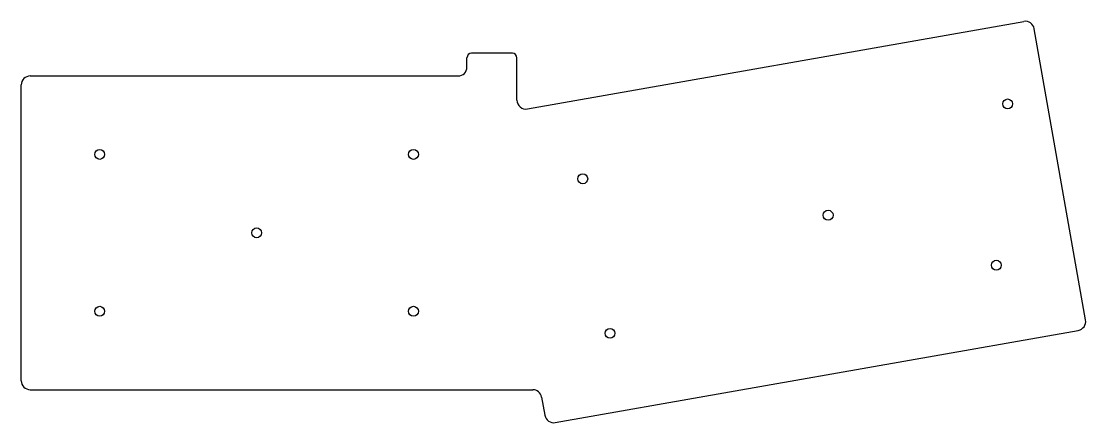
# Model space of a CAD drawing. Extents: x 22 to 259, y -121 to -32.
import ezdxf

# ---------------------------------------------------------------- set-up
doc = ezdxf.new("R2010")
doc.units = 0
doc.layers.add('BLACK', color=7, linetype='CONTINUOUS')

msp = doc.modelspace()

# ---------------------------------------------------------------- linework, layer by layer
at = {"layer": 'BLACK', "linetype": 'CONTINUOUS'}
for p, q in [((134.784796, -51.105289), (245.544335, -31.575394)), ((259.322026, -98.195025), (247.861246, -33.197714)), ((121.3125, -41.75), (121.3125, -39.6875)), ((131.4375, -38.6875), (122.3125, -38.6875)), ((132.4375, -49.135674), (132.4375, -39.6875)), ((23.875, -43.75), (119.3125, -43.75)), ((21.875, -111.75), (21.875, -45.75)), ((140.999987, -121.089246), (257.699706, -100.511936)), ((23.875, -113.75), (135.996828, -113.75)), ((137.966443, -115.402704), (138.683075, -119.466927))]:
    msp.add_line(p, q, dxfattribs=at)
at = {"layer": 'BLACK'}
for centre in [(241.935725, -49.981655), (39.375, -61.25), (109.375, -61.25), (147.147979, -66.695292), (201.889229, -74.812898), (74.375, -78.75), (239.396343, -85.969348), (39.375, -96.25), (109.375, -96.25), (153.225665, -101.163563)]:
    msp.add_circle(centre, 1.1, dxfattribs=at)
for centre, radius, start, end in [((245.8916, -33.5451), 2.000084, 10.00237736, 99.99866526), ((122.3125, -39.6875), 1, 90, 180), ((131.4375, -39.6875), 1, 0, 90), ((119.3125, -41.75), 2, -90, 0), ((23.875, -45.75), 2, 90, 180), ((134.4375, -49.1357), 1.999974, -180.00074485, -79.99987817), ((257.3524, -98.5423), 2.000007, -79.99982985, 9.99934531), ((23.875, -111.75), 2, -180, -90), ((135.9968, -115.75), 2, 9.9998532, 89.99919786), ((140.6527, -119.1196), 2.000028, -169.99918267, -80.00041563)]:
    msp.add_arc(centre, radius, start, end, dxfattribs=at)

doc.saveas('drawing.dxf')
